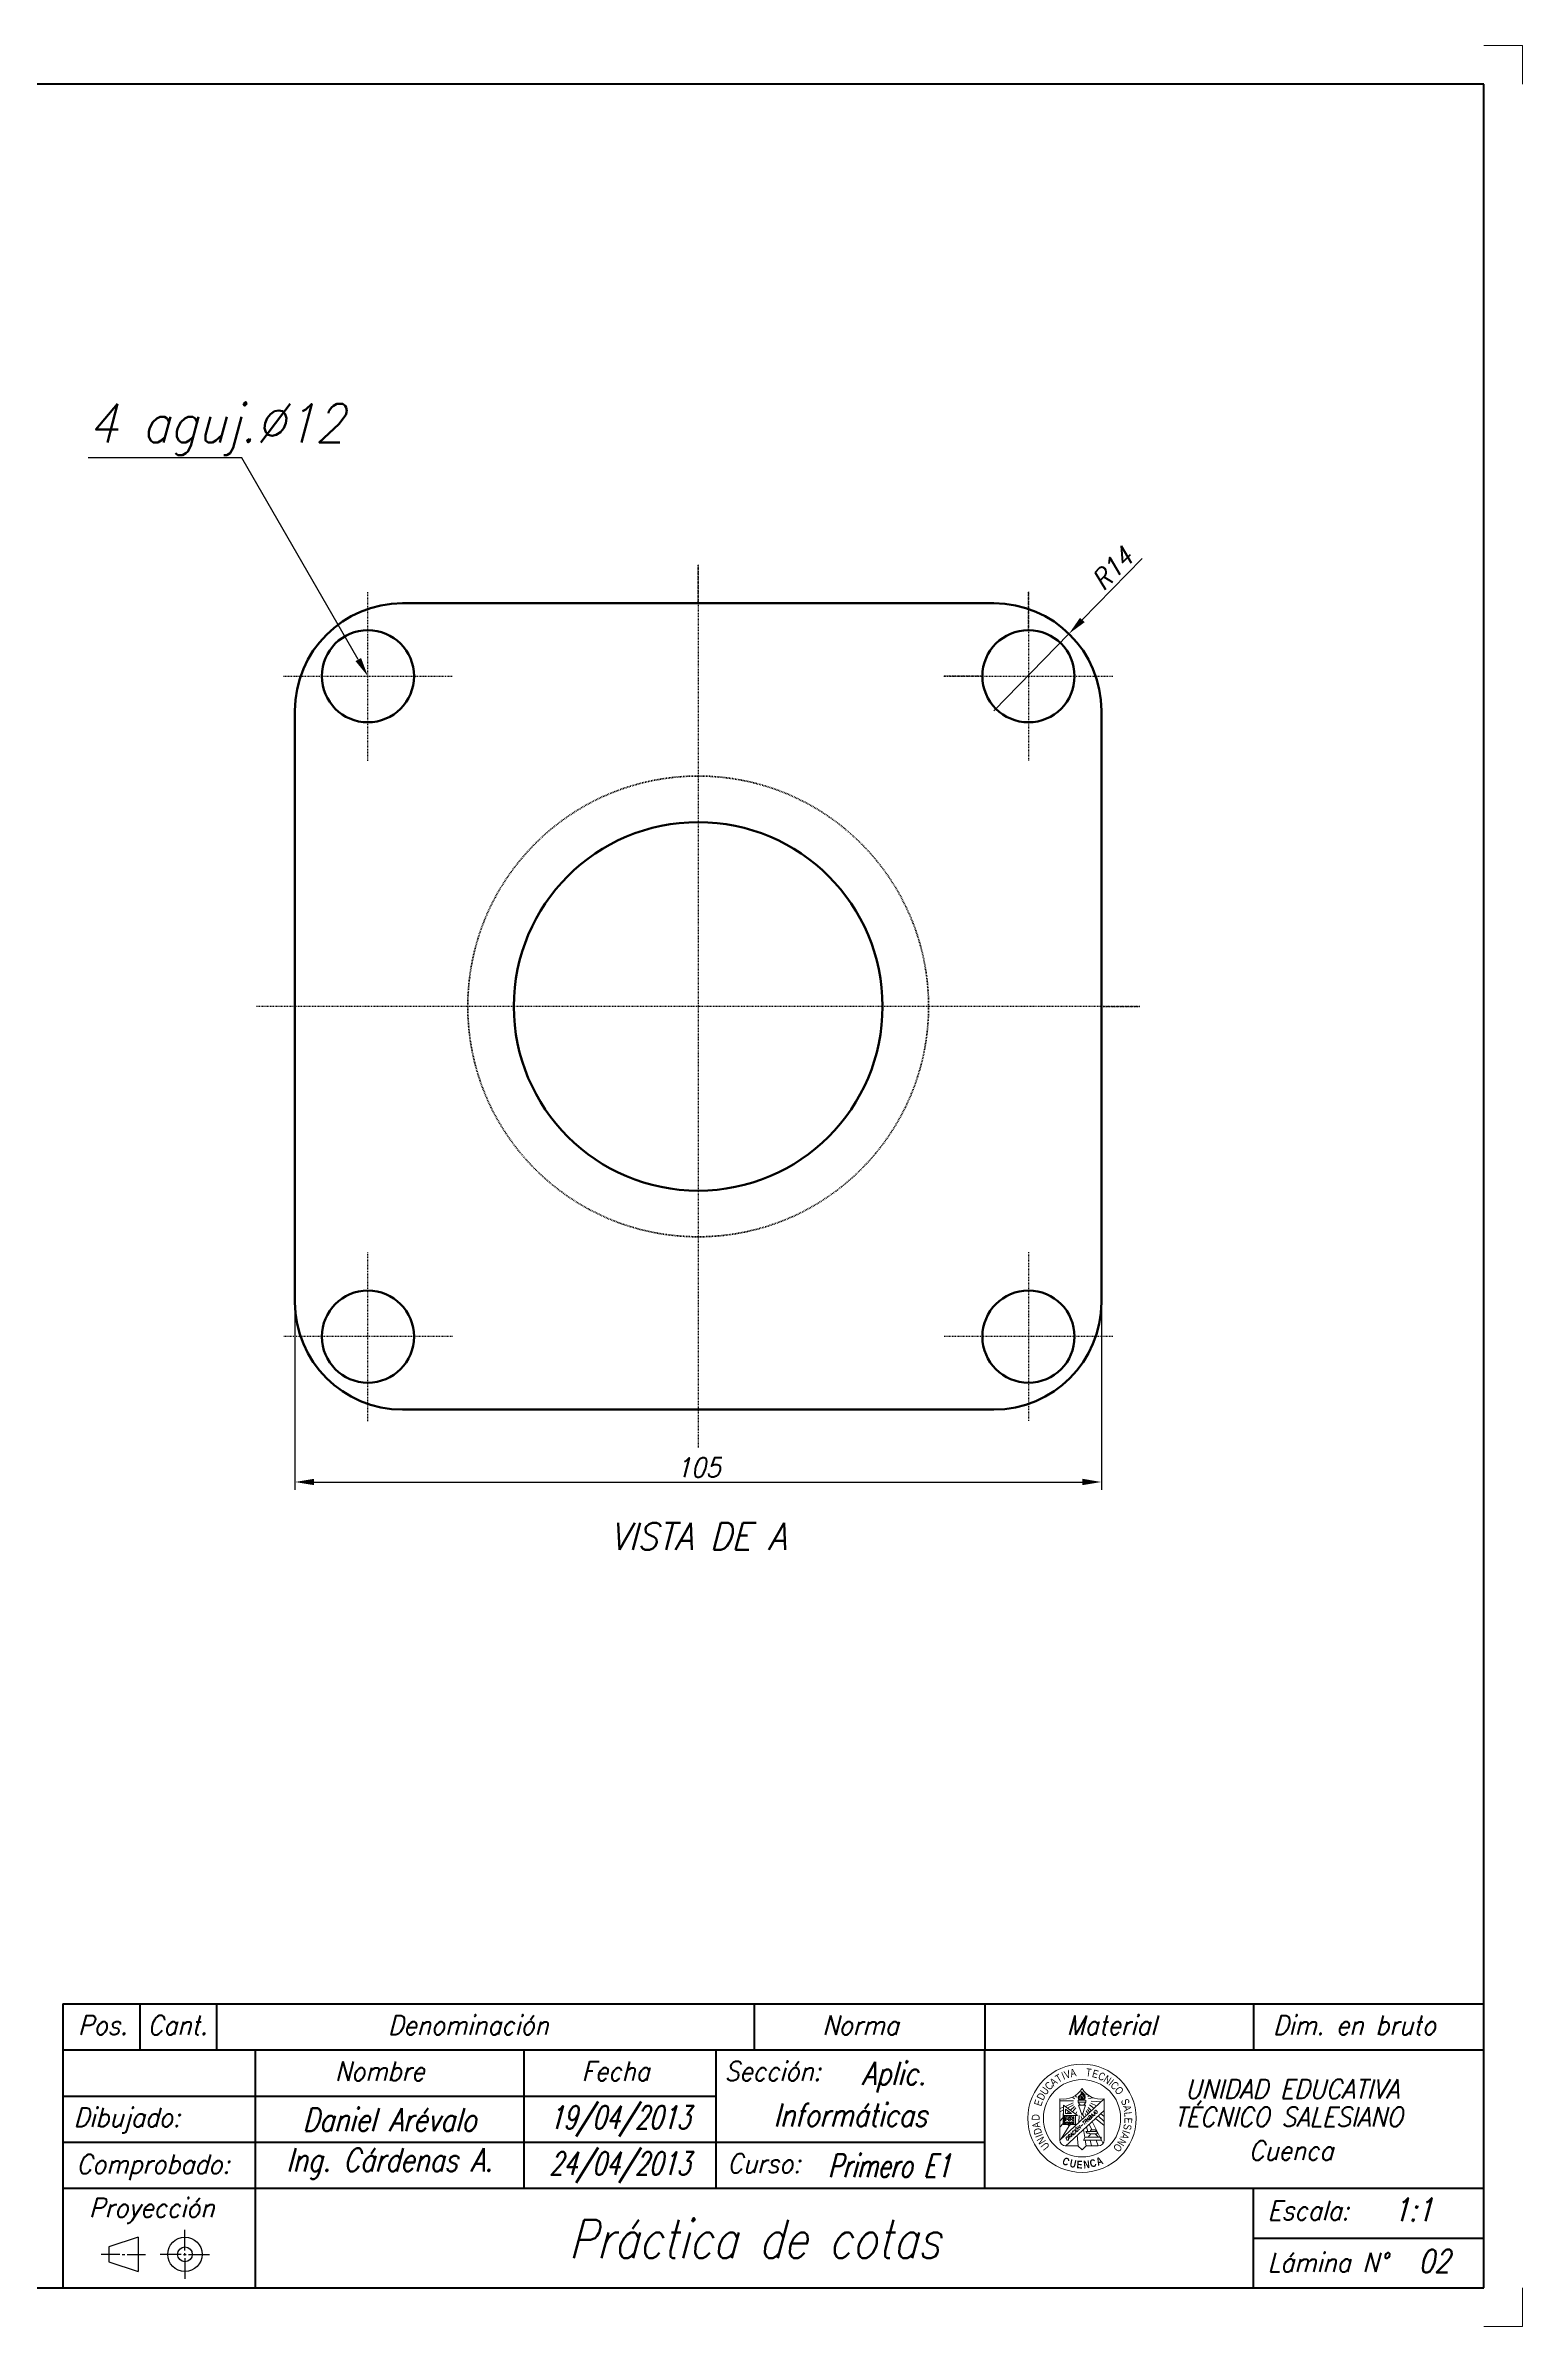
# Model space of a CAD drawing. Header units: millimetres. Extents: x 152 to 572, y 30 to 327.
# Drawn here: x 379.8 to 572.1, y 30.1 to 327.1 of the extents above; entities that cross this region are included whole.
import ezdxf
from ezdxf.enums import TextEntityAlignment as Align

# ---------------------------------------------------------------- set-up
doc = ezdxf.new("R2010")
doc.units = ezdxf.units.MM
doc.header["$LTSCALE"] = 0.0055
doc.linetypes.add('CENTER2', pattern=[28.575, 19.05, -3.175, 3.175, -3.175])
doc.linetypes.add('DASHED2', pattern=[9.525, 6.35, -3.175])
for name, color, linetype, lineweight in [('CONTINUA GRUESA', 7, 'Continuous', 50), ('COTAS', 7, 'Continuous', 25), ('LAMINA 2', 7, 'Continuous', 25), ('LAMINA 3', 7, 'Continuous', 40), ('LAMINA 4', 7, 'Continuous', 13), ('LAMINA 5', 7, 'Continuous', 25), ('LINEA DE EJES', 7, 'CENTER2', 25), ('LINEA DE TRAZO', 7, 'DASHED2', 35)]:
    doc.layers.add(name, color=color, linetype=linetype, lineweight=lineweight)
doc.layers.add('LAMINA 1', color=7, linetype='Continuous')
doc.styles.add('Romans', font='Romans.shx')
doc.styles.add('Rotulación', font='romans.shx', dxfattribs={"oblique": 15, "height": 2.5})
doc.styles.add('tecnica 2.5', font='romans.shx', dxfattribs={"width": 0.9, "oblique": 15, "height": 2.5})
doc.styles.add('tecnica 3.5', font='romans.shx', dxfattribs={"width": 0.9, "oblique": 15, "height": 3.5})
doc.styles.add('TECNICA 5', font='romans.shx', dxfattribs={"width": 0.9, "oblique": 15, "height": 5})
doc.dimstyles.new('COTAS 2.5', dxfattribs={"dimtxt": 2.5, "dimasz": 2.5, "dimexe": 1, "dimexo": 0, "dimtad": 1, "dimtxsty": 'tecnica 2.5', "dimcen": 2.5, "dimclrd": 256, "dimclre": 256, "dimclrt": 256, "dimadec": 0, "dimazin": 0, "dimtfac": 1, "dimtmove": 0, "dimatfit": 3, "dimfxl": 1, "dimlwd": -1, "dimlwe": -1, "dimarcsym": 0})

# ---------------------------------------------------------------- blocks, each defined once
blk = doc.blocks.new('*U3')
at = {"layer": 'CONTINUA GRUESA'}
blk.add_circle((0, 0), 6, dxfattribs=at)
blk = doc.blocks.new('*U4')
at = {"layer": 'CONTINUA GRUESA', "color": 0, "linetype": 'ByBlock', "lineweight": -2, "transparency": 16777216}
blk.add_blockref('*U3', (421.79, 244.95), dxfattribs=at)
for p, rotation in [((507.79, 244.95), 270), ((421.79, 158.95), 89.99999999999999), ((507.79, 158.95), 180)]:
    blk.add_blockref('*U3', p, dxfattribs=dict(at, rotation=rotation))
blk = doc.blocks.new('*U10')
at = {"layer": 'LINEA DE EJES'}
for p, q in [((0, 11), (0, -11)), ((-11, 0), (11, 0))]:
    blk.add_line(p, q, dxfattribs=at)
blk = doc.blocks.new('*U11')
at = {"layer": 'LINEA DE EJES', "color": 0, "linetype": 'ByBlock', "lineweight": -2, "transparency": 16777216}
for p, rotation in [((421.79, 244.95), 90.00000000000001), ((421.79, 158.95), 180), ((507.79, 158.95), 270)]:
    blk.add_blockref('*U10', p, dxfattribs=dict(at, rotation=rotation))
blk.add_blockref('*U10', (507.79, 244.95), dxfattribs=at)
blk = doc.blocks.new('*D17')
at = {"layer": 'COTAS'}
for p, q in [((412.29, 163.45), (412.29, 139.02)), ((517.29, 163.45), (517.29, 139.02)), ((414.79, 140.02), (514.79, 140.02))]:
    blk.add_line(p, q, dxfattribs=at)
for points in [[(414.79, 140.44), (414.79, 139.61), (412.29, 140.02)], [(514.79, 140.44), (514.79, 139.61), (517.29, 140.02)]]:
    blk.add_solid(points, dxfattribs=at)
at = {"layer": 'Defpoints', "color": 0}
for p in [(412.29, 163.45), (517.29, 163.45), (517.29, 140.02)]:
    blk.add_point(p, dxfattribs=at)
at = {"layer": 'COTAS', "insert": (464.79, 141.9), "char_height": 2.5, "attachment_point": 5, "style": 'tecnica 2.5'}
blk.add_mtext('105', dxfattribs=at)
blk = doc.blocks.new('*D18')
at = {"layer": 'COTAS'}
for p, q in [((522.61, 260.28), (514.8, 252.27)), ((503.29, 240.45), (513.06, 250.48))]:
    blk.add_line(p, q, dxfattribs=at)
blk.add_solid([(514.5, 252.56), (515.1, 251.98), (513.06, 250.48)], dxfattribs=at)
at = {"layer": 'Defpoints', "color": 0}
for p in [(513.06, 250.48), (503.29, 240.45)]:
    blk.add_point(p, dxfattribs=at)
at = {"layer": 'COTAS', "insert": (518.69, 258.95), "char_height": 2.5, "attachment_point": 5, "rotation": 45.75, "style": 'tecnica 2.5'}
blk.add_mtext('R14', dxfattribs=at)
blk = doc.blocks.new('FORMATO_A3_UETS_V2007')
at = {"layer": 'LAMINA 4'}
h = blk.add_hatch(color=256, dxfattribs=at)
edge = h.paths.add_edge_path()
edge.add_line((152.67, 29.47), (152.67, 29.95))
edge.add_spline(control_points=[(152.67, 29.95), (152.64, 29.97), (152.61, 29.98), (152.57, 29.98), (152.57, 29.97), (152.52, 29.91), (152.51, 29.78), (152.56, 29.54), (152.24, 29.57), (152.38, 29.81), (152.38, 30.03), (152.58, 30.01), (152.58, 30.22), (152.65, 30.22), (152.67, 30.22)], knot_values=[1.721695, 1.721695, 1.721695, 1.721695, 1.781328, 1.796495, 1.796495, 1.796495, 1.967574, 2.083001, 2.203029, 2.390504, 2.519572, 2.588256, 2.740531, 2.785841, 2.785841, 2.785841, 2.785841], degree=3, periodic=0)
edge.add_line((152.67, 30.22), (152.67, 30.52))
edge.add_spline(control_points=[(152.67, 30.52), (152.61, 30.56), (152.5, 30.58), (152.61, 30.1), (152.06, 30.01), (152.2, 29.67), (152.27, 29.47)], knot_values=[0, 0, 0, 0, 0.15117, 0.410637, 0.670845, 1.034622, 1.034622, 1.034622, 1.034622], degree=3, periodic=0)
edge.add_line((152.27, 29.47), (152.67, 29.47))
edge = h.paths.add_edge_path()
edge.add_spline(control_points=[(152.88, 29.47), (152.96, 29.57), (153.11, 29.75), (153.06, 30.1), (152.78, 30.44), (152.67, 30.52)], knot_values=[1.034622, 1.034622, 1.034622, 1.034622, 1.282096, 1.515404, 1.835758, 1.835758, 1.835758, 1.835758], degree=3, periodic=0)
edge.add_line((152.67, 30.52), (152.67, 30.22))
edge.add_spline(control_points=[(152.67, 30.22), (152.7, 30.21), (152.92, 30.03), (153.01, 29.61), (152.68, 29.65), (152.75, 29.82), (152.69, 29.92), (152.67, 29.95)], knot_values=[0.989346, 0.989346, 0.989346, 0.989346, 1.079188, 1.435928, 1.50931, 1.649046, 1.721695, 1.721695, 1.721695, 1.721695], degree=3, periodic=0)
edge.add_line((152.67, 29.95), (152.67, 29.47))
edge.add_line((152.67, 29.47), (152.88, 29.47))
for points in [[(150.34, 27.44), (150.28, 27.44), (150.28, 27.1), (150.34, 27.1)], [(150.34, 27.1), (150.28, 27.1), (150.28, 26.32), (150.34, 26.32)]]:
    blk.add_hatch(color=256, dxfattribs=at).paths.add_polyline_path(points)
h = blk.add_hatch(color=256, dxfattribs=at)
h.paths.add_polyline_path([(150.87, 26.33), (151.01, 26.33, 1), (150.43, 26.33), (150.57, 26.33, -1)])
h.paths.add_polyline_path([(151.45, 26.33), (151.59, 26.33, 1), (151.01, 26.33), (151.15, 26.33, -1)])
at = {"layer": 'LAMINA 2'}
for p, q in [((152.67, 27.1), (152.67, 27.1)), ((35.87, 9.86), (35.87, 12.58)), ((27.39, 9.38), (24.99, 9.38)), ((27.71, 9.38), (28.03, 9.38)), ((28.35, 9.38), (30.75, 9.38)), ((35.39, 9.38), (32.67, 9.38)), ((35.71, 9.38), (36.03, 9.38)), ((35.87, 9.22), (35.87, 9.54)), ((36.35, 9.38), (39.07, 9.38)), ((35.87, 8.9), (35.87, 6.18))]:
    blk.add_line(p, q, dxfattribs=at)
at = {"layer": 'LAMINA 3'}
for p, q in [((205, 292), (-190, 292)), ((205, 5), (205, 292)), ((20, 42), (205, 42)), ((20, 42), (20, 5)), ((30, 42), (30, 36)), ((40, 42), (40, 36)), ((110, 42), (110, 36)), ((140, 42), (140, 36)), ((175, 42), (175, 36)), ((20, 36), (205, 36)), ((45, 36), (45, 5)), ((80, 36), (80, 18)), ((105, 36), (105, 18)), ((140, 18), (140, 36)), ((20, 30), (105, 30)), ((20, 24), (140, 24)), ((20, 18), (205, 18)), ((175, 5), (175, 18)), ((175, 11.5), (205, 11.5)), ((-190, 5), (205, 5))]:
    blk.add_line(p, q, dxfattribs=at)
at = {"layer": 'LAMINA 4'}
for p, q in [((210, 297), (205, 297)), ((210, 292), (210, 297)), ((151.68, 29.61), (151.43, 29.85)), ((151.94, 29.83), (151.79, 30.06)), ((153.11, 30.14), (153.31, 30.23)), ((153.42, 29.94), (153.55, 30.05)), ((153.5, 29.66), (154.18, 29.74)), ((155.55, 29.62), (149.78, 24.27)), ((149.78, 29.62), (149.78, 24.27)), ((151.55, 29.37), (149.78, 29.37)), ((150.25, 28.53), (149.78, 28.36)), ((150.25, 28.21), (149.78, 27.93)), ((150.22, 27.2), (149.78, 26.71)), ((150.22, 27.71), (150.25, 27.71)), ((150.22, 26.27), (150.22, 27.71)), ((150.25, 28.8), (150.25, 27.47)), ((152.06, 27.47), (150.25, 28.8)), ((150.25, 27.47), (152.06, 27.47)), ((150.28, 26.32), (150.28, 27.44)), ((150.28, 27.44), (150.34, 27.44)), ((150.34, 27.44), (150.34, 26.32)), ((150.43, 27.28), (150.43, 26.33)), ((151.52, 29.11), (150.51, 28.62)), ((151.29, 27.73), (150.51, 28.3)), ((150.51, 28.3), (150.51, 27.73)), ((150.51, 27.73), (151.29, 27.73)), ((155.55, 28.13), (150.52, 23.47)), ((150.94, 27.98), (150.74, 27.73)), ((151.55, 28.86), (150.78, 28.42)), ((151.01, 27.28), (151.01, 26.33)), ((151.01, 27.28), (151.01, 26.33)), ((151.68, 28.65), (151.15, 28.15)), ((151.87, 28.45), (151.44, 27.93)), ((151.59, 27.28), (151.59, 26.33)), ((151.8, 26.27), (151.8, 27.47)), ((152, 27.93), (151.82, 27.65)), ((152.67, 29.47), (152.16, 29.47)), ((152.16, 29.47), (152.16, 29.21)), ((152.16, 29.21), (152.67, 29.21)), ((152.16, 29.21), (152.44, 28.79)), ((152.21, 28.79), (152.67, 27.47)), ((152.67, 28.79), (152.21, 28.79)), ((152.3, 27.45), (152.27, 26.57)), ((152.57, 27.32), (152.7, 26.98)), ((152.67, 29.47), (153.17, 29.47)), ((153.17, 29.21), (152.67, 29.21)), ((153.12, 28.79), (152.67, 27.47)), ((152.67, 28.79), (153.12, 28.79)), ((152.75, 27.71), (152.94, 27.2)), ((153.17, 29.21), (152.89, 28.79)), ((153.08, 27.73), (153.22, 27.45)), ((153.17, 29.47), (153.17, 29.21)), ((153.2, 28.08), (153.45, 27.66)), ((153.37, 28.25), (153.68, 27.88)), ((153.46, 28.52), (153.89, 28.08)), ((153.66, 28.83), (154.23, 28.39)), ((153.8, 29.05), (154.57, 28.71)), ((153.85, 29.31), (155.15, 29.24)), ((154.41, 27.08), (155.55, 26.17)), ((154.77, 27.41), (155.55, 26.67)), ((155.09, 27.7), (155.55, 27.33)), ((155.55, 29.62), (155.55, 24.27)), ((150.22, 26.44), (149.78, 25.94)), ((151.01, 26.12), (149.95, 24.43)), ((150.84, 26.27), (150.22, 26.27)), ((150.34, 26.32), (150.28, 26.32)), ((150.43, 26.33), (150.57, 26.33)), ((150.84, 26.27), (151.01, 26.12)), ((150.87, 26.33), (151.01, 26.33)), ((151.01, 26.33), (151.15, 26.33)), ((151.18, 26.27), (151.01, 26.12)), ((151.18, 26.27), (151.8, 26.27)), ((151.45, 26.33), (151.59, 26.33)), ((152.04, 24.88), (152.16, 23.47)), ((152.84, 25.62), (153.03, 24.58)), ((153.07, 24.66), (152.86, 24.26)), ((152.86, 24.26), (155.15, 24.26)), ((153.47, 24.66), (153.07, 24.66)), ((153.1, 24.26), (153.23, 23.5)), ((153.16, 25.39), (154.63, 25.39)), ((153.35, 25.15), (153.16, 25.39)), ((153.24, 25.99), (153.41, 25.39)), ((153.64, 25.15), (153.35, 25.15)), ((153.47, 24.66), (153.81, 25.07)), ((154.8, 24.66), (153.47, 24.66)), ((153.62, 26.34), (153.95, 25.59)), ((153.69, 25.07), (153.64, 25.15)), ((154.63, 25.07), (153.69, 25.07)), ((153.71, 24.26), (153.92, 23.5)), ((153.84, 25.59), (153.74, 25.39)), ((154.46, 25.59), (153.84, 25.59)), ((153.97, 26.67), (155.41, 23.83)), ((154.8, 24.66), (154.4, 25.07)), ((154.46, 25.39), (154.46, 25.59)), ((154.5, 24.26), (154.77, 23.5)), ((154.63, 25.39), (154.63, 25.07)), ((155.15, 24.66), (154.8, 24.66)), ((155.15, 24.26), (155.15, 24.66)), ((150.55, 23.5), (152.12, 23.5)), ((152.12, 23.5), (152.67, 23)), ((153.21, 23.5), (152.67, 23)), ((154.78, 23.5), (153.21, 23.5)), ((210, 0), (210, 5)), ((205, 0), (210, 0))]:
    blk.add_line(p, q, dxfattribs=at)
for radius in [7.05, 5.03]:
    blk.add_circle((152.67, 27.1), radius, dxfattribs=at)
for centre, radius, start, end in [((150.22, 32.43), 2.85, 261.1703, 329.3591), ((155.12, 32.43), 2.85, 210.6409, 278.8297), ((150.72, 27.28), 0.289, 137.9015, 180), ((150.72, 27.28), 0.289, 0, 42.0985), ((151.3, 27.28), 0.289, 137.9015, 180), ((151.3, 27.28), 0.289, 0, 42.0985), ((150.55, 24.27), 0.77, 180, 270), ((150.72, 26.33), 0.289, 0, 180), ((150.72, 26.33), 0.152, 0, 180), ((151.3, 26.33), 0.289, 0, 180), ((151.3, 26.33), 0.152, 0, 180), ((154.78, 24.27), 0.77, 270, 0)]:
    blk.add_arc(centre, radius, start, end, dxfattribs=at)
blk.add_open_spline([(152.27, 29.47), (152.2, 29.67), (152.06, 30.01), (152.61, 30.1), (152.45, 30.81), (153.05, 30.16), (153.11, 29.75), (152.96, 29.57), (152.88, 29.47)], degree=3, knots=[0, 0, 0, 0, 0.363777, 0.623986, 0.883452, 1.354977, 1.588285, 1.835758, 1.835758, 1.835758, 1.835758], dxfattribs=at)
blk.add_open_spline([(152.27, 29.47), (152.2, 29.67), (152.06, 30.01), (152.61, 30.1), (152.45, 30.81), (153.05, 30.16), (153.11, 29.75), (152.96, 29.57), (152.88, 29.47)], degree=3, knots=[0, 0, 0, 0, 0.363777, 0.623986, 0.883452, 1.354977, 1.588285, 1.835758, 1.835758, 1.835758, 1.835758], dxfattribs=at)
at = {"layer": 'LAMINA 4', "start_tangent": (-0.6303, -0.776352), "end_tangent": (-0.6303, -0.776352)}
blk.add_spline([(152.57, 29.97), (152.52, 29.74), (152.51, 29.58), (152.34, 29.59), (152.36, 29.85), (152.43, 30.01), (152.52, 30.03), (152.62, 30.21), (152.78, 30.13), (152.84, 29.64), (152.74, 29.66), (152.72, 29.85), (152.59, 29.98), (152.57, 29.97)], degree=3, dxfattribs=at)
blk.add_spline([(152.57, 29.97), (152.52, 29.74), (152.51, 29.58), (152.34, 29.59), (152.36, 29.85), (152.43, 30.01), (152.52, 30.03), (152.62, 30.21), (152.78, 30.13), (152.84, 29.64), (152.74, 29.66), (152.72, 29.85), (152.59, 29.98), (152.57, 29.97)], degree=3, dxfattribs=at)
at = {"layer": 'LAMINA 4'}
for points in [[(150.49, 26.97), (150.62, 27.11), (150.83, 27.11), (150.94, 27)], [(150.49, 26.97), (150.62, 27.11), (150.83, 27.11), (150.94, 27)], [(150.51, 27.2), (150.67, 27.32), (150.94, 27.22)], [(150.51, 27.2), (150.67, 27.32), (150.94, 27.22)], [(150.53, 26.75), (150.61, 26.9), (150.76, 26.94), (150.9, 26.89), (150.93, 26.76)], [(150.53, 26.75), (150.61, 26.9), (150.76, 26.94), (150.9, 26.89), (150.93, 26.76)], [(151.07, 27.17), (151.22, 27.32), (151.37, 27.3), (151.52, 27.17)], [(151.07, 27.17), (151.22, 27.32), (151.37, 27.3), (151.52, 27.17)], [(151.12, 26.95), (151.21, 27.13), (151.39, 27.14), (151.5, 26.97)], [(151.12, 26.95), (151.21, 27.13), (151.39, 27.14), (151.5, 26.97)], [(151.13, 26.75), (151.19, 26.91), (151.34, 26.92), (151.52, 26.73)], [(151.13, 26.75), (151.19, 26.91), (151.34, 26.92), (151.52, 26.73)]]:
    blk.add_spline(points, degree=3, dxfattribs=at)
at = {"layer": 'LAMINA 5'}
for p, q in [((29.79, 11.62), (25.95, 10.34)), ((25.95, 10.34), (25.95, 8.42)), ((29.79, 11.62), (29.79, 7.14)), ((25.95, 8.42), (29.79, 7.14))]:
    blk.add_line(p, q, dxfattribs=at)
for radius in [2.24, 0.96]:
    blk.add_circle((35.87, 9.38), radius, dxfattribs=at)
at = {"layer": 'LAMINA 1', "color": 7, "style": 'Romans', "oblique": 15, "flags": 8}
for tag, height, width, p in [('SECCION1', 3, 0.8, (128.17, 32.52)), ('NOMBRE', 3, 0.8, (62.5, 27)), ('FECHA', 3, 0.7, (92.5, 27)), ('SECCION2', 3, 0.8, (122.5, 27.61)), ('NOMBRE', 3, 0.8, (62.5, 21.19)), ('FECHA', 3, 0.7, (92.5, 21)), ('CURSO', 3, 0.7, (127.56, 21)), ('TITULO-ARR', 3, 0.8, (110, 13.63)), ('ESCALA:', 3, 0.8, (195.75, 15.2)), ('TITULO', 5, 0.8, (110, 11.5)), ('TITULO-ABA', 3, 0.8, (110, 8.98)), ('N', 3, 0.8, (198.51, 8.5))]:
    blk.add_attdef(tag, text='', height=height, dxfattribs=dict(at, width=width)).set_placement(p, align=Align.MIDDLE)
at = {"layer": 'LAMINA 4', "style": 'Rotulación', "oblique": 15}
blk.add_text('ORACIÓN-TRABAJO', height=0.44, rotation=43, dxfattribs=at).set_placement((150.72, 24.12))
at = {"layer": 'LAMINA 4', "char_height": 1.0125, "width": 2.1663, "attachment_point": 1}
for s, insert, rotation in [('{\\fArial|b0|i0|c0|p34;\\W0.8;T}', (149.07, 32.57), 30.9122), ('{\\fArial|b0|i0|c0|p34;\\W0.8;I}', (149.88, 33.02), 22.7304), ('{\\fArial|b0|i0|c0|p34;\\W0.8;V}', (150.24, 33.18), 19.3061), ('{\\fArial|b0|i0|c0|p34;\\W0.8;A}', (151.03, 33.43), 12.0865), ('{\\fArial|b0|i0|c0|p34;\\W0.8;T}', (153.26, 33.62), 352.3927), ('{\\fArial|b0|i0|c0|p34;\\W0.8;E}', (154.18, 33.47), 344.2109), ('{\\fArial|b0|i0|c0|p34;\\W0.8;C}', (155.07, 33.18), 336.0291), ('{\\fArial|b0|i0|c0|p34;\\W0.8;N}', (155.91, 32.78), 327.8473), ('{\\fArial|b0|i0|c0|p34;\\W0.8;D}', (146.71, 29.8), 63.1856), ('{\\fArial|b0|i0|c0|p34;\\W0.8;U}', (147.15, 30.62), 55.0037), ('{\\fArial|b0|i0|c0|p34;\\W0.8;C}', (147.71, 31.37), 46.8219), ('{\\fArial|b0|i0|c0|p34;\\W0.8;A}', (148.33, 32), 39.094), ('{\\fArial|b0|i0|c0|p34;\\W0.8;I}', (156.69, 32.26), 319.6654), ('{\\fArial|b0|i0|c0|p34;\\W0.8;C}', (156.98, 32.02), 316.4044), ('{\\fArial|b0|i0|c0|p34;\\W0.8;O}', (157.63, 31.36), 308.2226), ('{\\fArial|b0|i0|c0|p34;\\W0.8;D}', (146.13, 26.82), 89.9927), ('{\\fArial|b0|i0|c0|p34;\\W0.8;E}', (146.38, 28.92), 71.4162), ('{\\fArial|b0|i0|c0|p34;\\W0.8;S}', (158.64, 29.77), 291.7086), ('{\\fArial|b0|i0|c0|p34;\\W0.8;A}', (158.96, 28.9), 283.5268), ('{\\fArial|b0|i0|c0|p34;\\W0.8;L}', (159.15, 27.98), 275.345), ('{\\fArial|b0|i0|c0|p34;\\W0.8;E}', (159.21, 27.16), 268.128), ('{\\fArial|b0|i0|c0|p34;\\W0.8;A}', (146.26, 25.77), 99.2838), ('{\\fArial|b0|i0|c0|p34;\\W0.8;D}', (146.52, 24.86), 107.5779), ('{\\fArial|b0|i0|c0|p34;\\W0.8;I}', (146.66, 24.49), 111.0201), ('{\\fArial|b0|i0|c0|p34;\\W0.8;N}', (147.13, 23.6), 119.8315), ('{\\fArial|b0|i0|c0|p34;\\W0.8;U}', (147.72, 22.81), 128.4995), ('{\\fArial|b0|i0|c0|p34;\\W0.8;N}', (158.48, 24.09), 240.2516), ('{\\fArial|b0|i0|c0|p34;\\W0.8;A}', (158.85, 24.95), 248.4334), ('{\\fArial|b0|i0|c0|p34;\\W0.8;I}', (158.96, 25.31), 251.7644), ('{\\fArial|b0|i0|c0|p34;\\W0.8;S}', (159.15, 26.23), 259.9462), ('{\\fArial|b1|i0|c0|p34;\\W0.8;C}', (150.4, 22.1), 336.4292), ('{\\fArial|b1|i0|c0|p34;\\W0.8;U}', (151.2, 21.77), 348.4041), ('{\\fArial|b1|i0|c0|p34;\\W0.8;E}', (152, 21.6), 356.711), ('{\\fArial|b1|i0|c0|p34;\\W0.8;N}', (152.8, 21.55), 6.01), ('{\\fArial|b1|i0|c0|p34;\\W0.8;C}', (153.55, 21.61), 17.5065), ('{\\fArial|b1|i0|c0|p34;\\W0.8;A}', (154.36, 21.83), 22.6659), ('{\\fArial|b0|i0|c0|p34;\\W0.8;O}', (157.99, 23.3), 232.0698)]:
    blk.add_mtext(s, dxfattribs=dict(at, insert=insert, rotation=rotation))
at = {"layer": 'LAMINA 5', "char_height": 2.5, "attachment_point": 1}
for s, insert, width, style in [('Pos.', (21.94, 40.48), 26.0715, 'tecnica 2.5'), ('Cant.', (31, 40.48), 26.0715, 'tecnica 2.5'), ('Denominación', (62.28, 40.48), 26.0715, 'tecnica 2.5'), ('Norma', (118.86, 40.48), 26.0715, 'tecnica 2.5'), ('Material', (150.66, 40.48), 26.0715, 'tecnica 2.5'), ('Dim. en bruto', (177.52, 40.48), 31.0519, 'tecnica 2.5'), ('Nombre', (55.38, 34.48), 26.0715, 'tecnica 2.5'), ('Fecha', (87.49, 34.48), 26.0715, 'tecnica 2.5'), ('Sección:', (106.12, 34.48), 26.0715, 'tecnica 2.5'), ('UNIDAD EDUCATIVA', (166.07, 32.16), 48.1795, 'tecnica 3.5'), ('Dibujado:', (21.38, 28.48), 26.0715, 'tecnica 2.5'), ('TÉCNICO SALESIANO', (164.62, 28.53), 55.9132, 'tecnica 3.5'), ('Cuenca', (174.38, 24.15), 55.9132, 'tecnica 3.5'), ('Comprobado:', (21.75, 22.39), 26.0715, 'tecnica 2.5'), ('Curso:', (106.48, 22.48), 26.0715, 'tecnica 2.5'), ('Proyección', (23.39, 16.71), 26.0715, 'tecnica 2.5'), ('Escala:', (176.82, 16.35), 26.0715, 'tecnica 2.5'), ('Lámina N%%D', (176.82, 9.59), 26.0715, 'tecnica 2.5')]:
    blk.add_mtext(s, dxfattribs=dict(at, insert=insert, width=width, style=style))

msp = doc.modelspace()

# ---------------------------------------------------------------- linework, layer by layer
at = {"layer": 'CONTINUA GRUESA'}
for p, q in [((503.288, 254.451), (426.288, 254.451)), ((412.288, 240.451), (412.288, 163.451)), ((517.288, 163.451), (517.288, 240.451)), ((426.288, 149.451), (503.288, 149.451))]:
    msp.add_line(p, q, dxfattribs=at)
msp.add_circle((464.788, 201.951), 24, dxfattribs=at)
for centre, start, end in [((426.288, 240.451), 90, 180), ((503.288, 240.451), 0, 90), ((426.288, 163.451), 180, 270), ((503.288, 163.451), 270, 0)]:
    msp.add_arc(centre, 14, start, end, dxfattribs=at)
at = {"layer": 'COTAS'}
for p, q in [((405.36, 273.405), (385.36, 273.405)), ((420.538, 247.116), (405.36, 273.405))]:
    msp.add_line(p, q, dxfattribs=at)
msp.add_solid([(420.899, 247.324), (420.177, 246.908), (421.788, 244.951)], dxfattribs=at)
at = {"layer": 'LINEA DE EJES'}
for p, q in [((464.788, 254.451), (464.788, 259.451)), ((464.788, 259.451), (464.788, 144.451)), ((507.788, 250.951), (507.788, 255.951)), ((501.788, 244.951), (496.788, 244.951)), ((522.288, 201.951), (407.288, 201.951)), ((517.288, 201.951), (522.288, 201.951))]:
    msp.add_line(p, q, dxfattribs=at)
at = {"layer": 'LINEA DE TRAZO'}
msp.add_circle((464.788, 201.951), 30, dxfattribs=at)

# ---------------------------------------------------------------- block references
at = {"layer": 'CONTINUA GRUESA'}
msp.add_blockref('*U4', (0, 0), dxfattribs=at)
at = {"layer": 'COTAS'}
ref = msp.add_blockref('FORMATO_A3_UETS_V2007', (362.092, 30.066), dxfattribs=at)
ref.add_attrib('TITULO', 'Práctica de cotas', dxfattribs={"layer": 'LAMINA 1', "color": 7, "height": 5, "style": 'Romans', "oblique": 15, "width": 0.8, "flags": 8}).set_placement((472.092, 41.566), align=Align.MIDDLE)
ref.add_attrib('ESCALA:', '1:1', dxfattribs={"layer": 'LAMINA 1', "color": 7, "height": 3, "style": 'Romans', "oblique": 15, "width": 0.8, "flags": 8}).set_placement((557.839, 45.267), align=Align.MIDDLE)
ref.add_attrib('N', '02', dxfattribs={"layer": 'LAMINA 1', "color": 7, "height": 3, "style": 'Romans', "oblique": 15, "width": 0.8, "flags": 8}).set_placement((560.604, 38.566), align=Align.MIDDLE)
ref.add_attrib('NOMBRE', 'Daniel Arévalo', dxfattribs={"layer": 'LAMINA 1', "color": 7, "height": 3, "style": 'Romans', "oblique": 15, "width": 0.8, "flags": 8}).set_placement((424.592, 57.066), align=Align.MIDDLE)
ref.add_attrib('FECHA', '19/04/2013', dxfattribs={"layer": 'LAMINA 1', "color": 7, "height": 3, "style": 'Romans', "oblique": 15, "width": 0.7, "flags": 8}).set_placement((454.592, 57.066), align=Align.MIDDLE)
ref.add_attrib('SECCION2', 'Informáticas', dxfattribs={"layer": 'LAMINA 1', "color": 7, "height": 3, "style": 'Romans', "oblique": 15, "width": 0.8, "flags": 8}).set_placement((484.592, 57.675), align=Align.MIDDLE)
ref.add_attrib('CURSO', 'Primero E1', dxfattribs={"layer": 'LAMINA 1', "color": 7, "height": 3, "style": 'Romans', "oblique": 15, "width": 0.7, "flags": 8}).set_placement((489.655, 51.066), align=Align.MIDDLE)
ref.add_attrib('NOMBRE', 'Ing. Cárdenas A.', dxfattribs={"layer": 'LAMINA 1', "color": 7, "height": 3, "style": 'Romans', "oblique": 15, "width": 0.8, "flags": 8}).set_placement((424.592, 51.254), align=Align.MIDDLE)
ref.add_attrib('FECHA', '24/04/2013', dxfattribs={"layer": 'LAMINA 1', "color": 7, "height": 3, "style": 'Romans', "oblique": 15, "width": 0.7, "flags": 8}).set_placement((454.592, 51.066), align=Align.MIDDLE)
ref.add_attrib('SECCION1', 'Aplic.', dxfattribs={"layer": 'LAMINA 1', "color": 7, "height": 3, "style": 'Romans', "oblique": 15, "width": 0.8, "flags": 8}).set_placement((490.265, 62.587), align=Align.MIDDLE)
at = {"layer": 'LINEA DE EJES'}
msp.add_blockref('*U11', (0, 0), dxfattribs=at)

# ---------------------------------------------------------------- texts
at = {"layer": 'COTAS', "style": 'TECNICA 5', "oblique": 15, "width": 0.9}
msp.add_text('4 aguj.%%C12', height=5, dxfattribs=at).set_placement((385.36, 275.405))
at = {"layer": 'COTAS', "insert": (464.788, 132.951), "char_height": 3.5, "attachment_point": 5, "style": 'tecnica 3.5'}
msp.add_mtext_dynamic_manual_height_columns('VISTA DE A', width=86, gutter_width=17.5, heights=[0], dxfattribs=at)

# ---------------------------------------------------------------- dimensions: what is measured, and where the dimension line sits
at = {"layer": 'COTAS'}
dim = msp.add_radius_dim(center=(503.288, 240.451), mpoint=(513.057, 250.479), dimstyle='COTAS 2.5', dxfattribs=at)
dim.commit()
dim.dimension.update_dxf_attribs({"geometry": '*D18', "text_midpoint": (520.035, 257.642), "dimtype": 164})
dim = msp.add_linear_dim(base=(517.288, 140.024), p1=(412.288, 163.451), p2=(517.288, 163.451), dimstyle='COTAS 2.5', dxfattribs=at)
dim.commit()
dim.dimension.update_dxf_attribs({"geometry": '*D17', "text_midpoint": (464.788, 141.899)})

doc.saveas('drawing.dxf')
